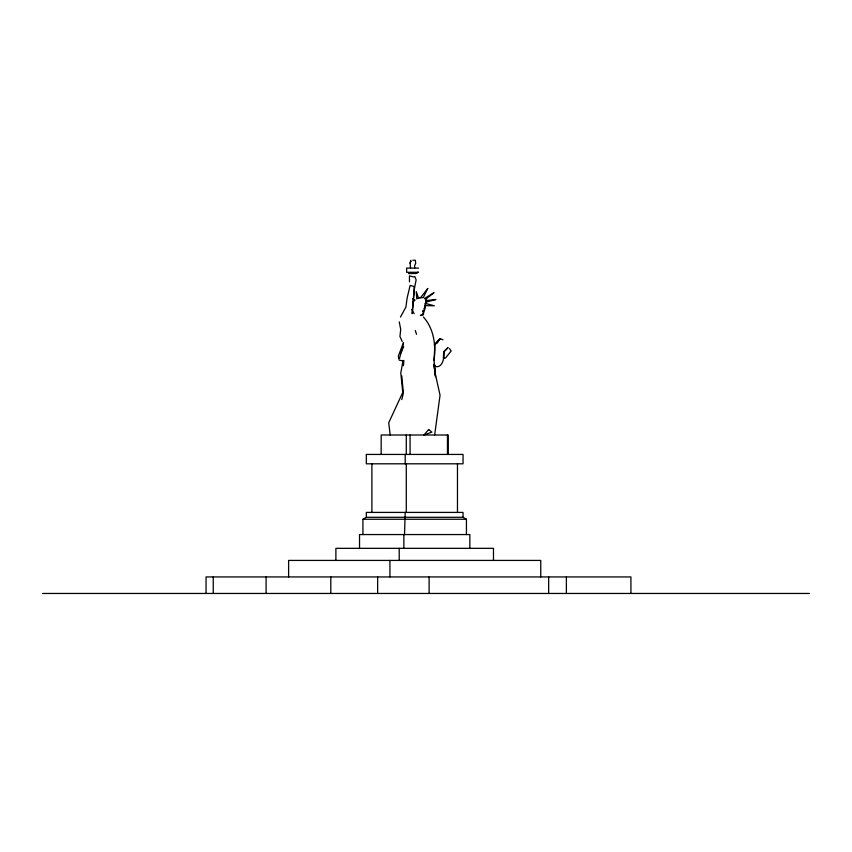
<?xml version="1.0" encoding="UTF-8"?>
<svg xmlns="http://www.w3.org/2000/svg" width="852" height="852" viewBox="0 0 852 852"><rect width="100%" height="100%" fill="white"/><g stroke="black" fill="none" stroke-linecap="round" stroke-linejoin="round"><path stroke-width="1.28" d="M381.174 454.435L381.174 434.999L448.205 434.999L448.205 454.435M406.287 454.435L406.287 434.999M410.078 454.435L410.078 434.999M405.19 463.808L405.211 454.435M434.041 360.62C436.117 345.358 433.966 328.819 423.401 316.965M434.85 345.592L434.062 359.842L434.808 371.685L440.047 395.232L434.658 434.999M400.472 317.072L405.914 307.05L407.096 298.157L410.142 285.377L414.349 286.602L412.187 313.696L414.519 287.827L416.138 279.871L414.764 276.495L413.752 276.964L409.461 275.878L409.461 281.852M403.443 365.689L403.869 360.471M423.178 314.218L423.519 310.724L422.752 311.204L423.519 310.724L423.487 314.676L420.387 315.538L423.178 314.218L425.063 306.827L423.923 308.925M410.558 268.092L410.132 263.353L410.408 261.617L411.133 261.521M403.092 360.46L400.791 372.91L402.762 392.463L388.714 422.784L390.195 434.999M424.509 310.234L425.063 306.827M410.132 263.353L410.834 260.254M401.771 399.631L403.401 392.985L401.771 375.902M403.454 343.665L399.471 358.585L398.63 358.916L398.406 355.902L403.497 342.461M425.052 305.623L426.138 303.61L434.35 305.783L425.052 305.623L426.266 299.638L425.499 301.842M403.699 346.743L400.397 353.42L401.729 351.312M413.177 301.906L415.062 300.053L412.73 298.807M434.541 345.017L440.26 338.713L443.019 339.788M434.307 345.017L440.26 338.713L434.797 344.261L437.875 342.579M362.931 534.555L362.931 519.251L366.328 517.292L463.041 517.292L466.438 519.251L466.438 534.555M415.51 273.524L418.098 272.299L415.51 273.524L408.79 273.524L409.759 273.524M424.967 303.706L426.341 303.259M412.805 260.254L415.318 260.254L415.712 263.353L414.626 265.6L414.626 268.092M418.556 268.092L406.628 268.092L406.628 272.299L418.556 272.299M362.931 519.251L466.438 519.251M42.6 593.461L809.4 593.461M403.443 361.12L399.151 360.087M449.494 348.585L451.166 351.067L445.415 358.074L443.37 358.053L443.7 351.791L448.077 347.584L443.945 351.791C444.701 357.094 442.518 369.257 434.563 366.275L435.553 376.69M434.211 364.177L435.553 366.275M411.814 309.329L414.157 313.696M402.197 341.471L399.95 336.497L400.706 329.362L399.247 321.918M415.297 330.501L416.532 334.293M414.349 286.602L414.519 287.827M434.179 365.678L435.255 375.86M434.041 364.347L434.808 371.685M630.917 593.461L630.917 576.942L206.046 576.942L206.046 593.461M566.388 576.942L566.388 593.461M548.656 576.942L548.656 593.461M540.754 576.942L540.754 560.424L288.615 560.424L288.615 576.942M493.478 560.424L493.478 548.337L335.89 548.337L335.89 560.424M469.835 548.337L469.835 534.555L359.533 534.555L359.533 548.337M463.041 517.292L463.041 512.414L366.328 512.414L366.328 517.292M457.471 463.808L457.471 512.414M447.46 434.999L447.46 454.435M429.11 576.942L429.11 593.461M406.287 463.808L406.287 512.414M405.19 512.414L404.519 534.555M403.859 534.555L403.859 548.337M399.215 548.337L399.215 560.424M389.928 560.424L389.928 576.942M377.638 576.942L377.638 593.461M371.898 463.808L371.898 512.414M330.81 576.942L330.81 593.461M266.09 576.942L266.09 593.461M213.245 576.942L213.245 593.461M366.349 454.435L366.328 463.808L463.041 463.808L463.062 454.435L366.349 454.435M427.736 288.498L423.263 297.636L418.47 297.849L416.766 298.945L416.255 291.629L418.47 297.849L420.632 297.561L427.736 288.498M428.684 429.525L423.934 434.999L431.9 432.113L428.684 429.525M433.86 292.768L425.68 299.244L424.466 298.445L433.86 292.768M435.745 299.51L426.309 302.034L426.288 300.564L435.745 299.51"/></g></svg>
